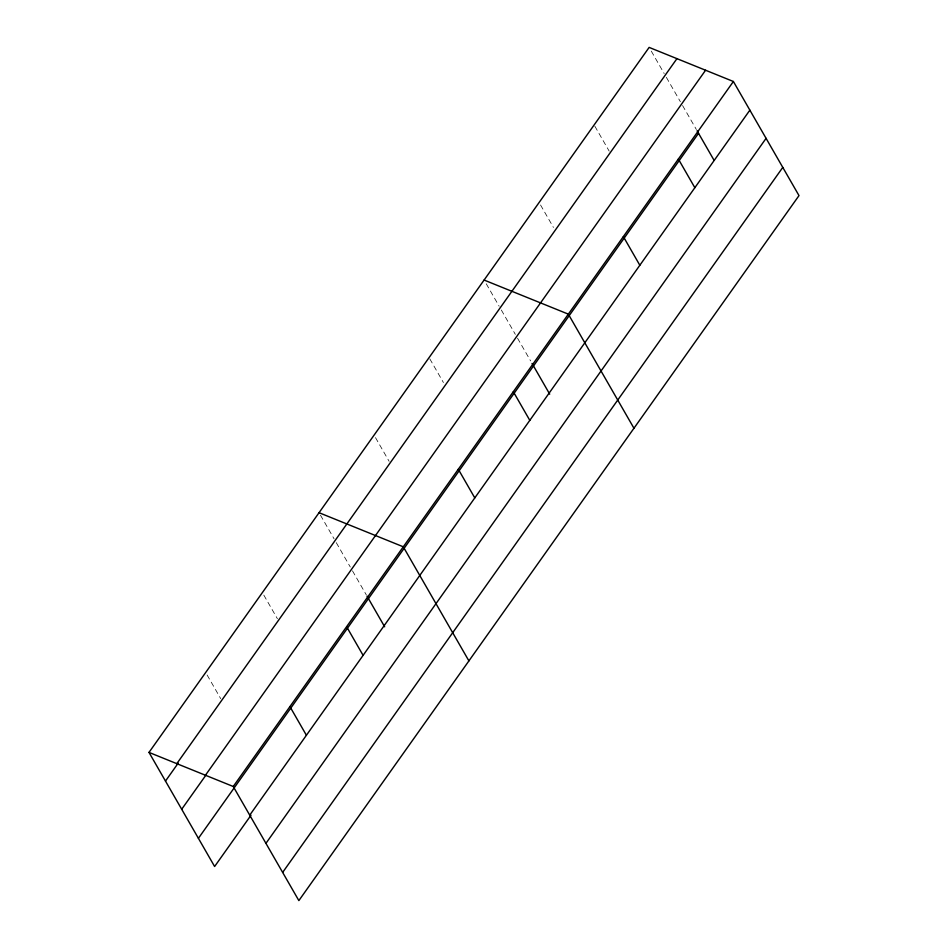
<?xml version="1.0" encoding="UTF-8"?>
<svg xmlns="http://www.w3.org/2000/svg" width="948" height="948" viewBox="0 0 948 948"><rect width="100%" height="100%" fill="white"/><g stroke="black" fill="none" stroke-linecap="round" stroke-linejoin="round"><path stroke-width="0.71" stroke-dasharray="4.74 3.56" d="M651.288 51.133L664.192 73.565M666.361 77.345L680.368 101.697M682.56 105.524L696.365 129.52M594.846 126.203L609.173 151.123M540.55 204.993L553.442 227.425M486.253 283.796L499.146 306.216M501.314 309.996L515.321 334.348M517.513 338.175L530.596 360.904M429.8 358.854L443.415 382.53M375.503 437.644L389.118 461.321M320.483 515.202L334.099 538.879M336.267 542.647L350.274 566.999M352.466 570.826L366.272 594.823M263.805 595.095L277.42 618.771M207.114 675L220.73 698.676"/><path stroke-width="1.42" d="M149.002 752.404L649.143 47.4L733.385 81.492L798.998 195.596L298.857 900.6L233.244 786.496L149.002 752.404L214.615 866.508L250.995 815.233M176.802 763.661L676.943 58.646M165.485 781.069L178.177 763.176M205.443 775.251L705.585 70.235M181.696 809.26L206.237 774.682M233.244 786.496L733.385 81.492M198.405 838.316L698.546 133.301M249.727 815.162L749.868 110.146M265.938 843.353L766.079 138.349M282.646 872.409L782.787 167.393M484.096 280.051L568.338 314.144L633.951 428.247M319.049 512.702L403.291 546.795L468.904 660.898M697.088 130.777L714.022 160.224M678.365 159.039L694.848 187.704M623.357 236.585L639.829 265.25M532.041 363.428L549.71 394.155M513.318 391.69L529.802 420.355M458.311 469.248L474.782 497.901M366.995 596.091L384.663 626.806M346.613 626.699L363.096 655.352M289.922 706.592L306.405 735.257"/></g></svg>
